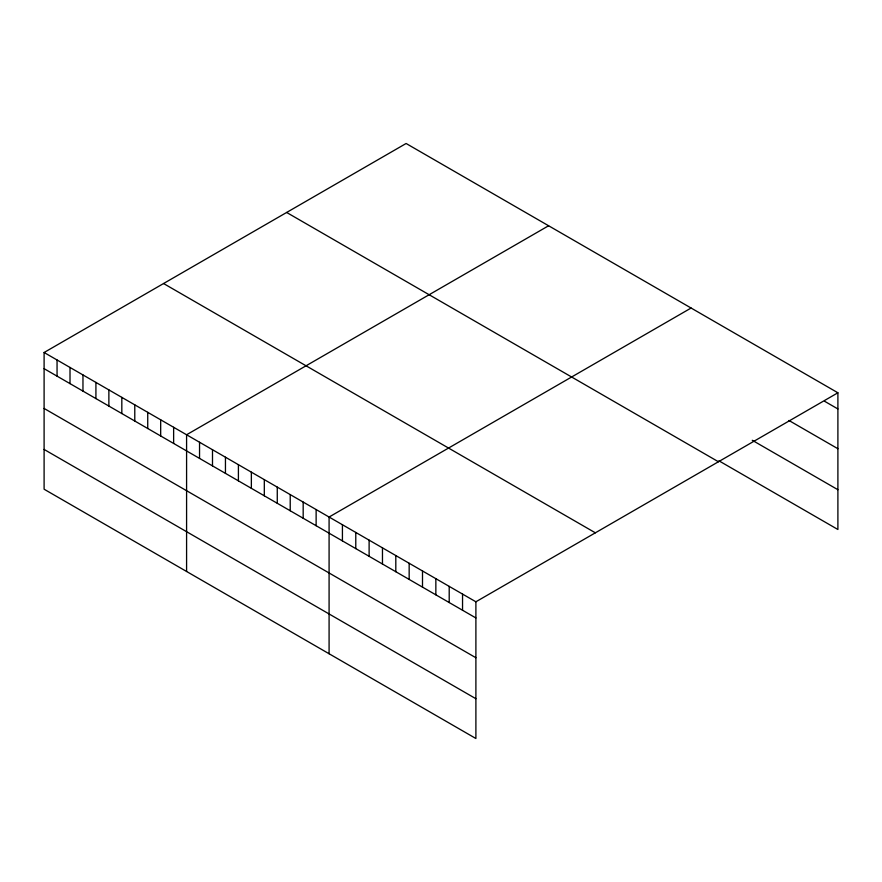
<?xml version="1.0" encoding="UTF-8"?>
<svg xmlns="http://www.w3.org/2000/svg" width="882" height="882" viewBox="0 0 882 882"><rect width="100%" height="100%" fill="white"/><g stroke="black" fill="none" stroke-linecap="round" stroke-linejoin="round"><path stroke-width="1.32" d="M44.1 352.502L475.894 601.789L475.894 738.51L44.1 489.212L44.1 352.502L406.106 143.49L837.9 392.788L837.9 529.498L718.896 460.801M548.604 225.759L186.587 434.76L186.587 571.481M691.091 308.027L329.085 517.028L329.085 653.749M475.894 601.789L837.9 392.788M824.549 401.244L837.9 408.95M788.96 420.482L837.9 448.729M752.258 440.272L837.9 489.719M286.65 212.463L718.433 461.76M163.567 283.53L595.35 532.816M44.1 368.665L475.894 617.951M44.1 408.443L475.894 657.74M44.1 449.434L475.894 698.72M462.543 594.082L462.543 610.256M449.203 586.376L449.203 602.549M435.851 578.669L435.851 594.843M422.5 570.963L422.5 587.136M409.16 563.267L409.16 579.43M395.809 555.561L395.809 571.723M382.468 547.854L382.468 564.017M369.117 540.148L369.117 556.31M355.777 532.441L355.777 548.604M342.425 524.735L342.425 540.898M316.131 509.553L316.131 525.716M303.176 502.067L303.176 518.241M290.222 494.593L290.222 510.755M277.268 487.118L277.268 503.28M264.313 479.632L264.313 495.805M251.359 472.157L251.359 488.319M238.405 464.682L238.405 480.844M225.45 457.196L225.45 473.369M212.496 449.721L212.496 465.883M199.541 442.246L199.541 458.408M173.633 427.285L173.633 443.448M160.678 419.81L160.678 435.973M147.735 412.324L147.735 428.498M134.781 404.849L134.781 421.012M121.826 397.374L121.826 413.537M108.872 389.888L108.872 406.062M95.918 382.413L95.918 398.576M82.963 374.938L82.963 391.101M70.009 367.452L70.009 383.626M57.054 359.977L57.054 376.14"/></g></svg>
